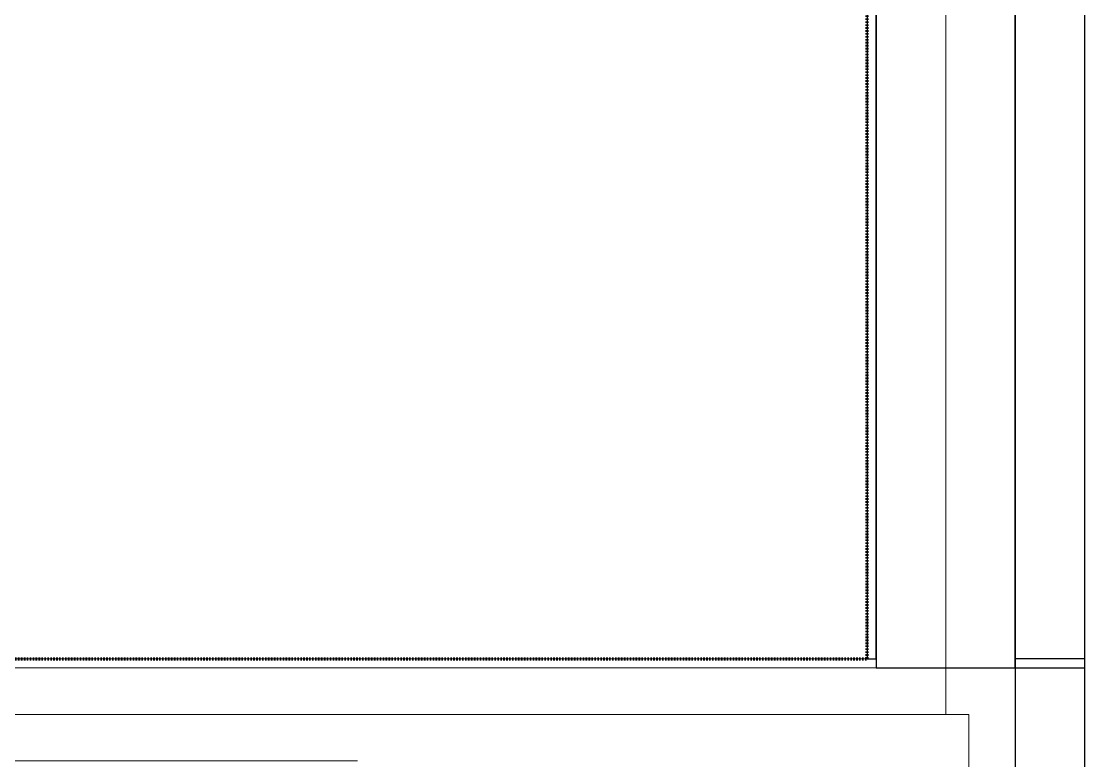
# Model space of a CAD drawing. Header units: millimetres. Extents: x -5300 to 98858, y -5196 to 93886.
# Drawn here: x 56004 to 58300, y 40410 to 42005 of the extents above; entities that cross this region are included whole.
import ezdxf

# ---------------------------------------------------------------- set-up
doc = ezdxf.new("R2010")
doc.units = ezdxf.units.MM
doc.linetypes.add('Штрих', pattern=[6.35, 3.175, -3.175])
doc.linetypes.add('Штрих_2_', pattern=[6.35, 3.175, -3.175])
for name, color, linetype, lineweight, true_color in [('_Разделитель помещений_', 4, 'Штрих', 70, 0x00ffff), ('Лестницы', 7, 'Continuous', 18, 0x7f7f7f), ('Перекрытия', 7, 'Continuous', 18, 0x7f7f7f), ('Стены', 7, 'Continuous', 18, 0x7f7f7f), ('Стены разрез', 7, 'Continuous', 50, 0x7f7f7f)]:
    doc.layers.add(name, color=color, linetype=linetype, lineweight=lineweight, true_color=true_color)

# ---------------------------------------------------------------- blocks, each defined once
blk = doc.blocks.new('ПЕР-003 - ПЕР-003-240210-Подвал')
at = {"layer": 'Перекрытия', "color": 254, "true_color": 0xd4d4d4}
for p, q in [((58150, 36850), (58150, 52650)), ((58150, 52650), (58150, 36850))]:
    blk.add_line(p, q, dxfattribs=at)
blk = doc.blocks.new('СТН-04 45741 - СТН-04 2-242018-Подвал')
at = {"layer": 'Стены', "color": 254, "true_color": 0xd4d4d4}
blk.add_line((58000, 52500), (58000, 40510), dxfattribs=at)
blk = doc.blocks.new('СТН-04 45741 - СТН-04 45741-242015-Подвал')
at = {"layer": 'Стены', "color": 254, "true_color": 0xd4d4d4}
for p, q in [((57830, 40630), (57830, 40630)), ((57850, 40630), (57850, 40630)), ((57850, 40610), (57850, 40610)), ((58150, 40610), (58150, 40610)), ((58150, 40610), (58150, 40610)), ((58300, 40610), (58300, 40610))]:
    blk.add_line(p, q, dxfattribs=at)
at = {"layer": 'Стены разрез', "color": 254, "lineweight": 25, "true_color": 0xd4d4d4}
for p, q in [((58150, 52800), (58150, 40610)), ((58300, 40610), (58300, 52800)), ((57830, 42850), (57830, 40630)), ((57850, 40630), (57850, 42850)), ((57850, 42850), (57850, 40610)), ((58150, 40610), (58150, 42850)), ((57830, 40630), (57850, 40630)), ((57850, 40610), (58150, 40610)), ((58150, 40610), (58300, 40610))]:
    blk.add_line(p, q, dxfattribs=at)
blk.add_blockref('СТН-04 45741 - СТН-04 2-242018-Подвал', (0, 0))
blk = doc.blocks.new('СТВ_ЛК-03 94668 - СТВ_ЛК-03 2-243111-Подвал')
at = {"layer": 'Стены', "color": 254, "true_color": 0xd4d4d4}
blk.add_line((58050, 40510), (58050, 36950), dxfattribs=at)
blk = doc.blocks.new('СТВ_ЛК-03 94668 - СТВ_ЛК-03 94668-243108-Подвал')
at = {"layer": 'Стены', "color": 254, "true_color": 0xd4d4d4}
for p, q in [((58150, 40630), (58150, 40630)), ((58300, 40630), (58300, 40630))]:
    blk.add_line(p, q, dxfattribs=at)
at = {"layer": 'Стены разрез', "color": 254, "lineweight": 25, "true_color": 0xd4d4d4}
for p, q in [((58300, 40630), (58150, 40630)), ((58150, 40630), (58150, 36850)), ((58300, 36850), (58300, 40630))]:
    blk.add_line(p, q, dxfattribs=at)
blk.add_blockref('СТВ_ЛК-03 94668 - СТВ_ЛК-03 2-243111-Подвал', (0, 0))
blk = doc.blocks.new('СТВ_ЛК-02 - СТВ_ЛК-02 2-243173-Подвал')
at = {"layer": 'Стены', "color": 254, "true_color": 0xd4d4d4}
blk.add_line((50610, 40510), (58050, 40510), dxfattribs=at)
blk = doc.blocks.new('СТВ_ЛК-02 - СТВ_ЛК-02-243166-Подвал')
at = {"layer": 'Стены', "color": 254, "true_color": 0xd4d4d4}
for p, q in [((52845, 40630), (57850, 40630)), ((52845, 40630), (57850, 40630)), ((52845, 40630), (57850, 40630)), ((57850, 40630), (57850, 40630)), ((57850, 40610), (57850, 40630)), ((57850, 40630), (57850, 40630)), ((57850, 40610), (57850, 40630)), ((57850, 40630), (57850, 40610)), ((50510, 40610), (58150, 40610)), ((58150, 40610), (50510, 40610)), ((58150, 40610), (50510, 40610)), ((57850, 40610), (52845, 40610)), ((52845, 40610), (57850, 40610)), ((52845, 40610), (57850, 40610)), ((57850, 40610), (57850, 40610)), ((57850, 40610), (57850, 40610)), ((58150, 40610), (58150, 40410)), ((58150, 40410), (58150, 40610)), ((58150, 40610), (58150, 40610)), ((58150, 40410), (58150, 40610)), ((58150, 40610), (58150, 40610))]:
    blk.add_line(p, q, dxfattribs=at)
blk = doc.blocks.new('СТВ_ЛК-02 - СТВ_ЛК-02-243170-Подвал')
for name in ['СТВ_ЛК-02 - СТВ_ЛК-02-243166-Подвал', 'СТВ_ЛК-02 - СТВ_ЛК-02 2-243173-Подвал']:
    blk.add_blockref(name, (0, 0))
blk = doc.blocks.new('ЛК1-Лм1 235684 - ЛК1-Лм1-249097-Подвал')
at = {"layer": 'Лестницы', "color": 254, "true_color": 0xd4d4d4}
for p, q in [((56150, 40410), (55830, 40410)), ((55840, 40410), (56150, 40410)), ((56450, 40410), (56130, 40410)), ((56130, 40410), (56130, 40410)), ((56130, 40410), (56130.2, 40410)), ((56130.2, 40410), (56130.6, 40410)), ((56130.6, 40410), (56131.3, 40410)), ((56131.3, 40410), (56132.3, 40410)), ((56132.3, 40410), (56133.6, 40410)), ((56133.6, 40410), (56135, 40410)), ((56135, 40410), (56136.6, 40410)), ((56136.6, 40410), (56138.3, 40410)), ((56138.3, 40410), (56140, 40410)), ((56140, 40410), (56450, 40410)), ((56150, 40410), (56150, 40410)), ((56730, 40410), (56430, 40410)), ((56430, 40410), (56430, 40410)), ((56430, 40410), (56430.2, 40410)), ((56430.2, 40410), (56430.6, 40410)), ((56430.6, 40410), (56431.3, 40410)), ((56431.3, 40410), (56432.3, 40410)), ((56432.3, 40410), (56433.6, 40410)), ((56433.6, 40410), (56435, 40410)), ((56435, 40410), (56436.6, 40410)), ((56436.6, 40410), (56438.3, 40410)), ((56438.3, 40410), (56440, 40410)), ((56440, 40410), (56730, 40410)), ((56450, 40410), (56450, 40410)), ((56730, 40410), (56730, 40410))]:
    blk.add_line(p, q, dxfattribs=at)
blk = doc.blocks.new('ЛК1-Лм1 235684 - ЛК1-Лм1 235684-249101-Подвал')
blk.add_blockref('ЛК1-Лм1 235684 - ЛК1-Лм1-249097-Подвал', (0, 0))

msp = doc.modelspace()

# ---------------------------------------------------------------- linework, layer by layer
at = {"layer": '_Разделитель помещений_', "color": 131, "linetype": 'Штрих_2_', "true_color": 0xaaffff}
for p, q in [((57830, 40630), (57830, 42835)), ((52860, 40630), (57830, 40630))]:
    msp.add_line(p, q, dxfattribs=at)
at = {"layer": 'Перекрытия', "color": 254, "true_color": 0xd4d4d4}
for p, q in [((58150, 52650), (58150, 36850)), ((58150, 36850), (58150, 52650))]:
    msp.add_line(p, q, dxfattribs=at)

# ---------------------------------------------------------------- block references
at = {"layer": 'Лестницы', "color": 254, "true_color": 0xd4d4d4}
msp.add_blockref('ЛК1-Лм1 235684 - ЛК1-Лм1 235684-249101-Подвал', (0, 0), dxfattribs=at)
at = {"layer": 'Перекрытия', "color": 254, "true_color": 0xd4d4d4}
msp.add_blockref('ПЕР-003 - ПЕР-003-240210-Подвал', (0, 0), dxfattribs=at)
at = {"layer": 'Стены', "color": 254, "true_color": 0xd4d4d4}
for name in ['СТН-04 45741 - СТН-04 45741-242015-Подвал', 'СТВ_ЛК-02 - СТВ_ЛК-02-243170-Подвал', 'СТВ_ЛК-03 94668 - СТВ_ЛК-03 94668-243108-Подвал']:
    msp.add_blockref(name, (0, 0), dxfattribs=at)

doc.saveas('drawing.dxf')
